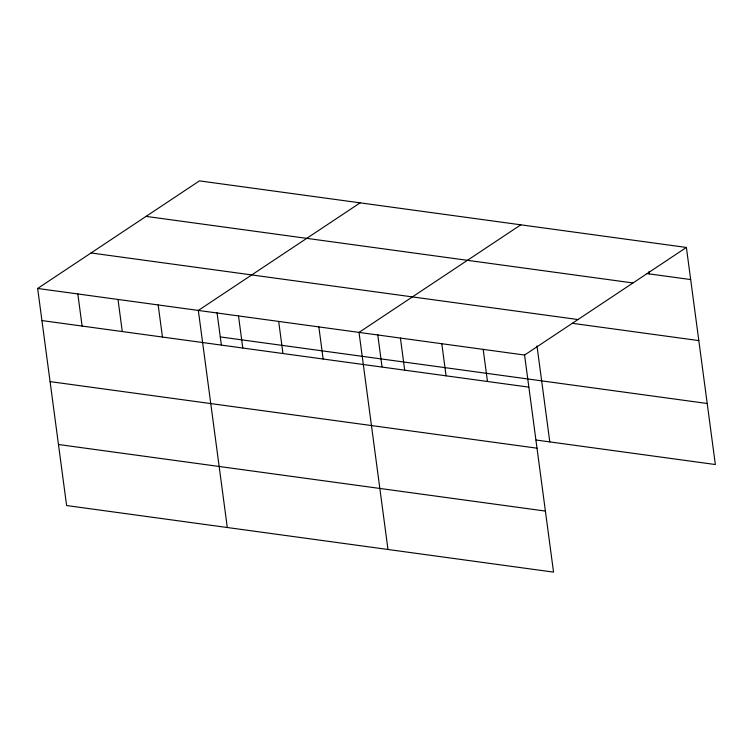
<?xml version="1.0" encoding="UTF-8"?>
<svg xmlns="http://www.w3.org/2000/svg" width="753" height="753" viewBox="0 0 753 753"><rect width="100%" height="100%" fill="white"/><g stroke="black" fill="none" stroke-linecap="round" stroke-linejoin="round"><path stroke-width="1.13" d="M686.388 247.455L524.577 355.039L553.54 572.12L66.612 505.545L37.65 288.465L199.46 180.88L686.388 247.455L715.35 464.535L536.023 440.016M360.15 202.849L198.331 310.434L227.302 527.514M520.831 224.818L359.021 332.402L387.983 549.483M646.978 273.593L690.67 279.561M146.063 216.384L632.991 282.959M91.047 252.961L577.975 319.536M572.346 323.31L698.812 340.601M37.65 288.465L524.577 355.039M220.281 336.92L707.208 403.495M41.933 320.571L528.86 387.146M50.075 381.611L537.002 448.186M58.47 444.505L545.398 511.08M648.973 271.607L649.284 273.904M536.993 345.919L549.794 441.898M483.181 349.383L487.473 381.489M441.795 343.716L446.077 375.822M400.408 338.059L404.69 370.165M377.705 334.436L382.025 366.805M318.848 326.906L323.131 359.012M278.676 321.418L282.959 353.524M238.503 315.921L242.786 348.027M217.015 312.457L221.335 344.836M158.168 304.937L162.45 337.043M117.995 299.449L122.278 331.555M77.823 293.952L82.105 326.058"/></g></svg>
